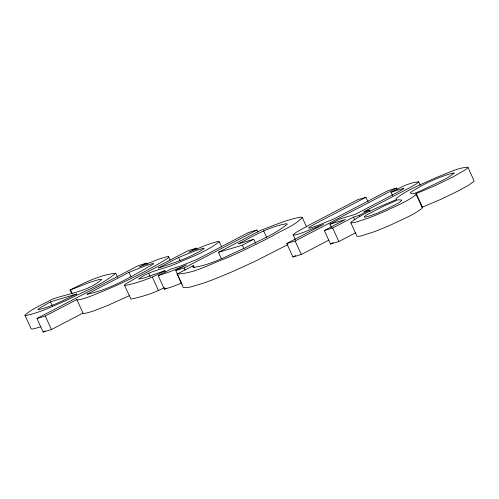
<?xml version="1.0" encoding="UTF-8"?>
<svg xmlns="http://www.w3.org/2000/svg" width="499" height="499" viewBox="0 0 499 499"><rect width="100%" height="100%" fill="white"/><g stroke="black" fill="none" stroke-linecap="round" stroke-linejoin="round"><path stroke-width="0.75" d="M467.887 167.202L467.457 168.126L465.636 169.623L452.468 177.201L435.109 185.628L416.266 193.618L415.754 194.828C407.022 201.733 396.337 205.744 386.401 210.622A37.032 3.162 -24.5 0 1 368.2 218.157L354.639 222.542L350.891 222.897L350.99 222.192C364.601 212.194 380.887 206.355 396.262 199.6L396.655 199.394L395.988 198.621C407.845 189.227 422.597 183.994 436.195 177.525C446.518 173.802 456.841 167.814 467.887 167.202L474.05 180.725L473.62 181.648L468.567 185.223L458.631 190.724L441.272 199.151L422.428 207.141L421.917 208.345C413.184 215.256 402.5 219.261 392.563 224.138A37.032 3.162 -24.5 0 1 374.362 231.679L360.796 236.058L357.053 236.42L350.891 222.897M392.594 195.677L391.054 192.296C399.649 187.805 408.949 182.659 418.717 181.798L416.721 183.676L409.617 187.805L363.759 211.782L369.391 210.091L370.009 211.445M70.066 290.056C84.319 282.783 99.781 274.924 115.762 273.24C101.921 285.066 83.67 291.354 67.577 299.837C53.929 305.706 40.394 312.53 25.767 315.555L24.95 315.249C32.504 308.139 42.926 304.639 51.796 299.381C68.425 293.343 88.123 291.641 101.759 279.428L99.108 279.477L89.595 282.44L70.066 290.056L71.606 293.437M194.336 267.682L193.412 265.655L192.733 266.765L193.537 267.439C211.863 264.788 228.417 255.182 245.221 247.86C259.305 240.3 274.749 234.374 287.206 224.251L286.719 223.683C269.329 226.521 253.866 235.746 238.497 243.83L253.754 239.246L255.6 243.306M197.13 249.494L196.512 248.14L188.753 252.188L207.927 244.466L217.19 241.578L219.292 241.678C206.729 251.671 190.799 257.178 176.159 263.647C163.884 269.279 149.313 270.527 138.61 279.097L144.779 277.793L164.813 270.683L165.431 272.03M221.238 258.445L218.468 252.357L260.834 230.251C274.001 225.473 286.944 219.498 300.816 217.09L302.269 217.527C294.161 226.141 281.979 230.076 272.011 236.233C257.066 243.999 241.89 251.321 226.471 258.083C210.397 263.89 194.442 273.458 177.083 274.013L183.245 287.53L186.932 287.68L190.83 286.944L204.091 282.927L212.855 279.721L232.634 271.599L254.908 261.395L287.979 244.529M295.314 239.539L293.156 234.804L296.119 232.359L310.366 224.413L357.621 199.756L365.954 197.248L368.112 201.983M164.421 287.617C153.985 293.075 142.465 296.699 130.969 299.082L124.426 285.104L125.505 284.018L138.423 276.614L188.217 250.629L196.512 248.14M50.53 301.839L38.766 308.607L38.024 309.361L38.342 309.661C51.896 306.704 64.265 299.824 76.74 293.967L50.53 301.839L52.376 305.899M129.328 295.745L107.853 305.394L95.122 310.384A43.924 3.755 -24.5 0 1 82.99 313.079L51.447 329.54L43.114 332.041L36.951 318.518L138.373 265.599L146.712 263.098L147.324 264.445M36.951 318.518L45.29 316.017L76.834 299.556A43.924 3.755 -24.5 0 0 88.965 296.861C116.011 286.389 142.446 273.92 167.134 258.663A31.038 2.651 -24.5 0 0 166.809 256.748L158.426 259.28L139.277 266.971L146.712 263.098M128.979 272.348L87.007 294.248C110.878 289.47 132.453 275.86 153.442 264.058L153.542 263.559L152.37 263.628L146.082 265.543L128.979 272.348L131.137 277.076M178.586 257.49L158.383 268.038C174.126 262.886 190.206 257.677 204.197 248.589L203.642 248.228L195.995 250.486L178.586 257.49L180.127 260.871M43.114 332.041L45.184 330.962M124.426 285.104L124.806 285.565C138.759 282.752 152.451 277.806 164.813 270.683M181.312 283.145L171.238 287.093L164.402 289.189L158.239 275.673L171.014 269.005L179.247 266.541L196.887 259.474L248.571 232.503L256.91 230.002L257.833 232.029M181.929 284.012L175.767 270.495L186.582 264.85L170.246 271.612L158.239 275.673M175.767 270.495L184.1 267.988L256.91 230.002M177.083 274.013L193.412 265.655M218.468 252.357L242.414 245.165L253.754 239.246M164.402 289.189L166.417 288.141M365.954 197.248L315.48 223.664L309.804 226.908L308.569 228.18L309.717 228.055A27.757 2.37 -24.5 0 0 321.05 224.182L333.856 218.93L388.216 190.568L396.555 188.061L397.173 189.414M328.891 240.106L301.296 254.502L292.957 257.01L286.794 243.487L323.495 224.338L302.943 232.603L295.339 234.935L293.605 235.16L293.156 234.804M286.794 243.487L295.134 240.986L396.555 188.061M331.455 227.581L329.914 224.201L340.081 218.893L355.425 214.289L398.439 191.809L403.024 189.196L404.009 188.142L391.054 192.296M355.706 232.721L338.833 241.528L330.494 244.03L324.331 230.513L345.258 219.591L329.914 224.201M324.331 230.513L332.671 228.006L353.591 217.09L359.224 215.4L369.391 210.091M292.957 257.01L295.676 255.588M330.494 244.03L333.195 242.62M40.899 326.745L34.275 328.698L31.93 329.078L31.113 328.766L24.95 315.249M418.717 181.798L420.258 185.179M416.266 193.618L422.428 207.141M415.873 193.824L422.035 207.341M359.224 215.4L359.841 216.747M353.591 217.09L354.826 219.791M332.671 228.006L338.833 241.528M302.269 217.527L306.586 226.989M295.134 240.986L301.296 254.502M263.597 230.738L266.678 237.493M242.414 245.165L243.955 248.546M219.292 241.678L221.756 247.086M184.1 267.988L185.029 270.021M168.537 256.642L170.078 260.023M152.363 277.176L158.526 290.699M148.602 273.14L150.143 276.521M115.762 273.24L117.608 277.294M76.834 299.556L82.996 313.079M70.559 289.907L72.405 293.961M45.29 316.017L51.447 329.54M401.421 200.124L401.339 200.779A18.463 1.578 -24.5 0 1 393.574 205.613C384.211 210.216 374.724 214.969 364.501 217.308L364.226 216.666L366.902 214.776L384.043 205.975L398.239 199.725L401.421 200.124M454.09 173.159L449.711 176.471L442.582 180.388L421.455 190.456L414.201 193.518L410.596 193.256L410.39 192.52C423.514 183.788 438.478 176.952 453.728 172.866L454.09 173.159"/></g></svg>
